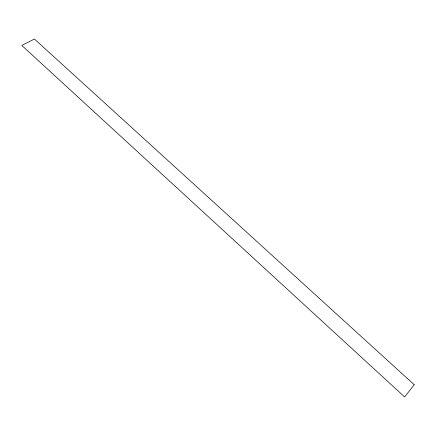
<?xml version="1.0" encoding="UTF-8"?>
<svg xmlns="http://www.w3.org/2000/svg" width="436" height="436" viewBox="0 0 436 436"><rect width="100%" height="100%" fill="white"/><g stroke="black" fill="none" stroke-linecap="round" stroke-linejoin="round"><path stroke-width="0.65" d="M414.2 384.716L404.646 396.962L21.8 45.437L34.444 39.038L414.2 384.716"/></g></svg>
